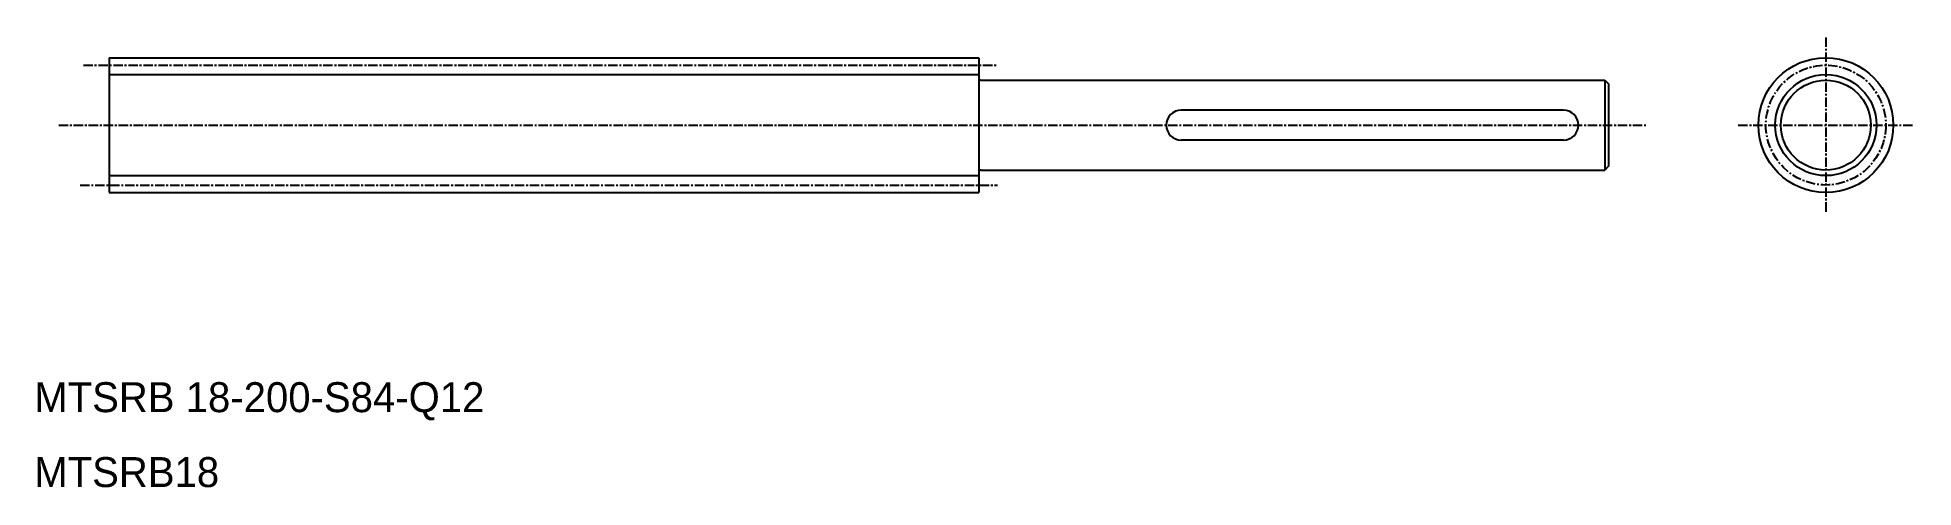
# Model space of a CAD drawing. Extents: x 10 to 261, y 10 to 70.
import ezdxf

# ---------------------------------------------------------------- set-up
doc = ezdxf.new("R2010")
doc.units = 0
doc.linetypes.add('CENTER', pattern=[2, 1.25, -0.25, 0.25, -0.25])
doc.layers.get('0').update_dxf_attribs({"linetype": 'CONTINUOUS'})
doc.layers.add('CENTER', color=1, linetype='CENTER')

msp = doc.modelspace()

# ---------------------------------------------------------------- linework, layer by layer
at = {"color": 7, "linetype": 'CONTINUOUS'}
for p, q in [((20, 67.32), (136, 67.32)), ((20, 67.32), (20, 49.32)), ((136, 67.32), (136, 49.32)), ((136.3, 64.32), (219.5, 64.32)), ((219.5, 64.32), (219.5, 52.32)), ((219.5, 64.32), (220, 63.82)), ((220, 63.82), (220, 52.82)), ((214, 60.32), (163, 60.32)), ((214, 56.32), (163, 56.32)), ((220, 52.82), (219.5, 52.32)), ((136.3, 52.32), (219.5, 52.32)), ((20, 49.32), (136, 49.32))]:
    msp.add_line(p, q, dxfattribs=at)
at = {"color": 3, "linetype": 'CONTINUOUS'}
for p, q in [((20, 65.07), (136, 65.07)), ((20, 51.57), (136, 51.57))]:
    msp.add_line(p, q, dxfattribs=at)
at = {"color": 7, "linetype": 'CONTINUOUS'}
for radius in [9, 6]:
    msp.add_circle((249, 58.32), radius, dxfattribs=at)
at = {"color": 3, "linetype": 'CONTINUOUS'}
msp.add_circle((249, 58.32), 6.75, dxfattribs=at)
at = {"color": 7, "linetype": 'CONTINUOUS'}
for centre, radius, start, end in [((136.3, 64.62), 0.3, 180, 270), ((163, 58.32), 2, 90, 270), ((214, 58.32), 2, 270, 90), ((136.3, 52.02), 0.3, 90, 180)]:
    msp.add_arc(centre, radius, start, end, dxfattribs=at)
at = {"layer": 'CENTER', "color": 1, "linetype": 'CENTER'}
for p, q in [((249, 70.01), (249, 46.64)), ((16.56, 66.32), (138.5, 66.32)), ((13.26, 58.32), (225, 58.32)), ((237.31, 58.32), (260.69, 58.32)), ((16.12, 50.32), (138.5, 50.32))]:
    msp.add_line(p, q, dxfattribs=at)
msp.add_circle((249, 58.32), 8, dxfattribs=at)

# ---------------------------------------------------------------- texts
at = {"color": 7, "linetype": 'CONTINUOUS'}
for s, p in [('MTSRB 18-200-S84-Q12', (10, 20)), ('MTSRB18', (10, 10))]:
    msp.add_text(s, height=4, dxfattribs=at).set_placement(p)

doc.saveas('drawing.dxf')
